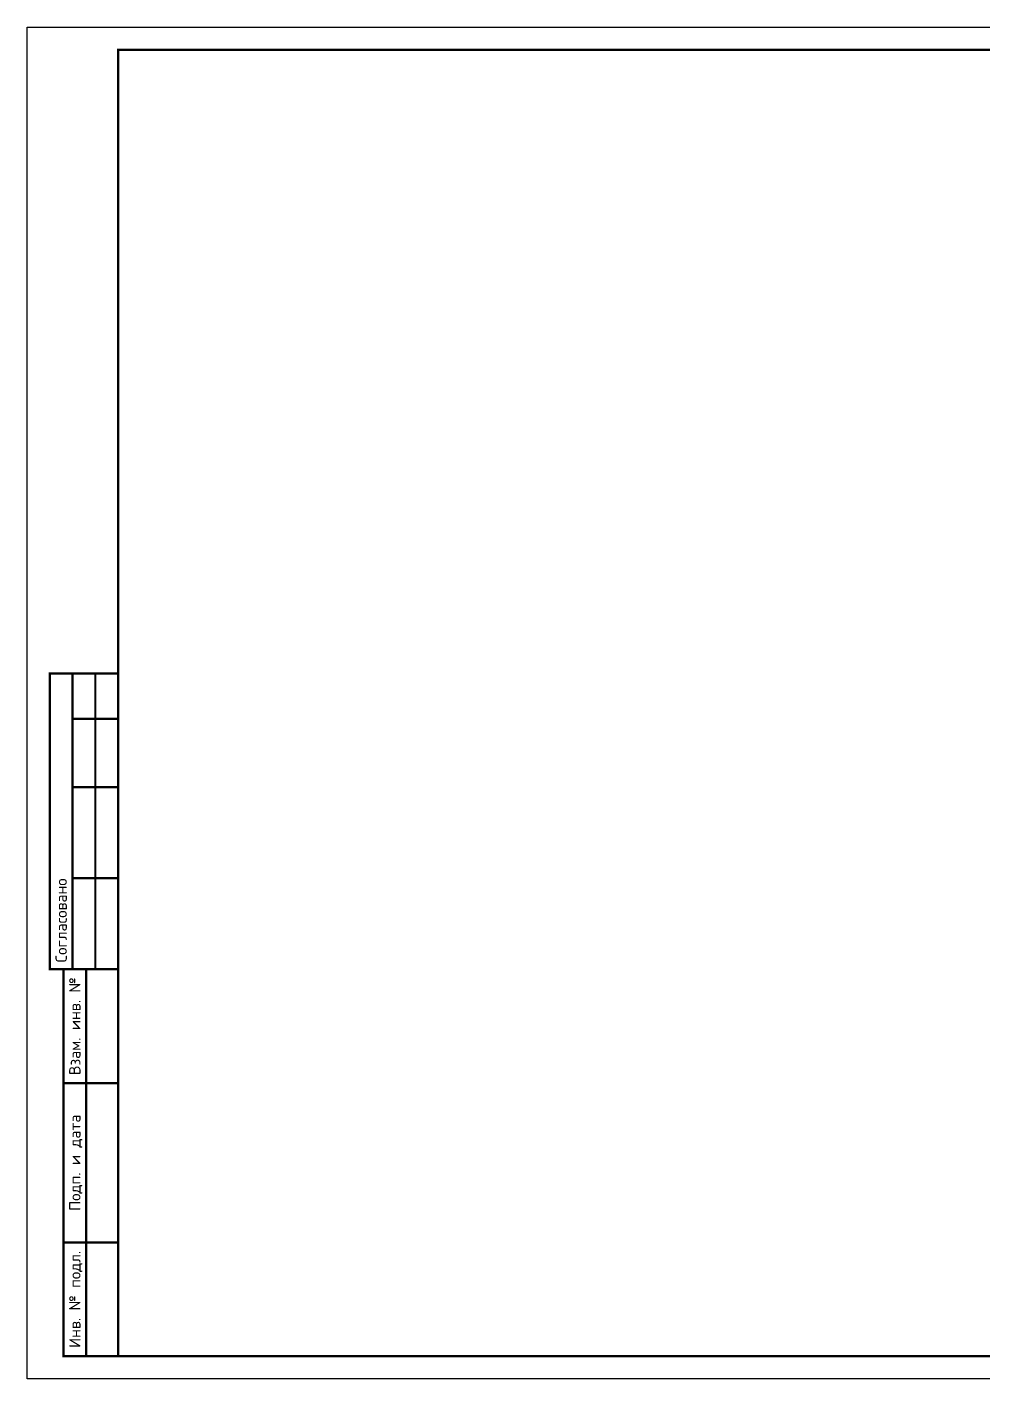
# Model space of a CAD drawing. Header units: millimetres. Extents: x 1114 to 8235, y 637 to 5441.
# Drawn here: x 2909.9 to 3119.9, y 831.3 to 1128.3 of the extents above; entities that cross this region are included whole.
import ezdxf
from ezdxf.enums import TextEntityAlignment as Align

# ---------------------------------------------------------------- set-up
doc = ezdxf.new("R2010")
doc.units = ezdxf.units.MM
doc.layers.add('Размеры на чертеже', color=250, linetype='Continuous', lineweight=25)
doc.styles.add('-ISOCPEUR-', font='isocpeur.ttf')
doc.styles.get("Standard").update_dxf_attribs({"font": 'arial.ttf'})

# ---------------------------------------------------------------- blocks, each defined once
blk = doc.blocks.new('*U316')
blk.add_lwpolyline([(0, 0), (420, 0), (420, -297), (0, -297)], close=True)
at = {"const_width": 0.5}
blk.add_lwpolyline([(20, -5), (415, -5), (415, -292), (20, -292)], close=True, dxfattribs=at)
for points in [[(20, -207), (5, -207), (5, -142), (20, -142)], [(10, -142), (10, -207)], [(15, -142), (15, -207)], [(10, -152), (20, -152)], [(10, -167), (20, -167)], [(10, -187), (20, -187)], [(20, -292), (8, -292), (8, -207), (20, -207)], [(13, -207), (13, -292)], [(8, -232), (20, -232)], [(8, -267), (20, -267)]]:
    blk.add_lwpolyline(points, dxfattribs=at)
at = {"style": '-ISOCPEUR-'}
blk.add_text('Согласовано', height=2.5, rotation=90, dxfattribs=at).set_placement((7.5, -205.5), align=Align.MIDDLE_LEFT)
for s, p in [('Взам. инв. №', (10.5, -219.5)), ('Подп. и дата', (10.5, -249.5)), ('Инв. № подл.', (10.5, -279.5))]:
    blk.add_text(s, height=2.5, rotation=90, dxfattribs=at).set_placement(p, align=Align.MIDDLE_CENTER)
blk.add_attdef('РАЗРАБОТАЛ', text='', height=2.5).set_placement((250.5, -264.22), align=Align.MIDDLE_LEFT)
at = {"flags": 8}
for tag, height, p in [('ДАТА', 2.5, (290.07, -264.4)), ('ЛИСТ', 3, (386.39, -271.92)), ('ЛИСТОВ', 3, (403.89, -271.92))]:
    blk.add_attdef(tag, text='', height=height, dxfattribs=at).set_placement(p, align=Align.MIDDLE_CENTER)
blk.add_attdef('ПРОВЕРИЛ', (250.75, -270.73), '', height=2.5)
for tag, p in [('ТЕПЛОВЫЕ_СЕТИ_001', (315.41, -270.98)), ('ИМЯ_ЧЕРТЕЖА_001', (317.51, -285.58))]:
    blk.add_attdef(tag, p, '', height=3, dxfattribs=at)
at = {"style": '-ISOCPEUR-', "flags": 8}
blk.add_attdef('ФОРМАТ', text='', height=3, dxfattribs=at).set_placement((380.97, -294.75), align=Align.MIDDLE_CENTER)

msp = doc.modelspace()

# ---------------------------------------------------------------- block references
at = {"layer": 'Размеры на чертеже', "lineweight": 90}
msp.add_blockref('*U316', (2909.904, 1128.281), dxfattribs=at)

doc.saveas('drawing.dxf')
